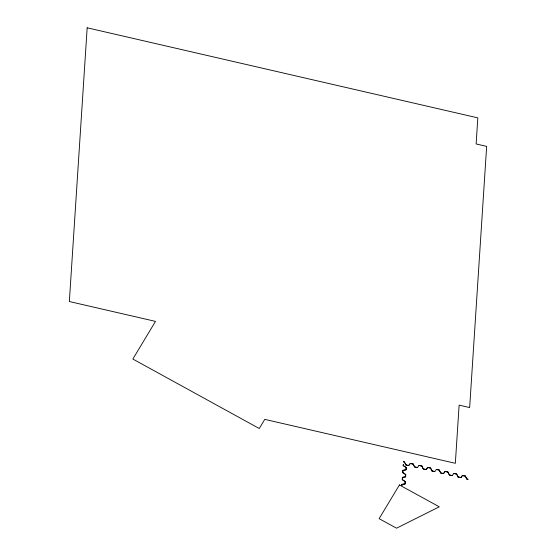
<?xml version="1.0" encoding="UTF-8"?>
<svg xmlns="http://www.w3.org/2000/svg" width="556" height="556" viewBox="0 0 556 556"><rect width="100%" height="100%" fill="white"/><g stroke="black" fill="none" stroke-linecap="round" stroke-linejoin="round"><path stroke-width="0.83" d="M401.918 484.422L401.925 485.457M402.231 479.606L402.294 478.681M402.301 478.528L402.377 477.389M402.69 472.572L402.746 471.655M402.759 471.495L402.836 470.355M403.149 465.546L403.204 464.621M401.988 485.263L402.037 484.505M402.356 479.578L402.412 478.785M402.447 478.236L402.495 477.472M402.815 472.551L402.871 471.752M402.905 471.203L402.954 470.439M403.274 465.518L403.475 464.663M405.053 483.769L404.97 482.851M405.143 482.427L405.192 481.663M405.512 476.742L405.56 475.776M405.602 475.394L405.651 474.629M405.97 469.709L406.026 468.91M406.061 468.36L406.109 467.603M405.178 483.852L405.234 482.935M405.248 482.775L405.324 481.635M405.637 476.819L405.692 475.901M405.706 475.741L405.776 474.609M406.151 468.868L406.095 469.792L403.037 470.362M406.165 468.708L406.234 467.575M429.281 467.846L427.8 467.387M411.968 463.961L413.073 464.1M408.695 465.428L410.307 463.405M408.723 465.553L410.335 463.53M417.424 467.554L419.009 465.414M426.091 469.438L427.703 467.415M426.118 469.563L427.731 467.54M434.813 471.564L436.397 469.424M443.486 473.448L445.099 471.425M443.514 473.573L445.127 471.551M452.209 475.575L453.793 473.434M460.875 477.458L462.488 475.436M460.903 477.583L462.516 475.561M420.503 465.803L419.099 465.386M402.892 470.3L405.887 469.792M402.44 477.326L405.428 476.819M402.579 477.389L405.574 476.881M401.981 484.359L404.976 483.852M402.12 484.422L405.115 483.915M403.308 461.744L404.448 462.008M410.404 463.377L411.801 463.773M412.003 463.753L413.143 464.01M420.704 465.754L421.844 466.018M429.399 467.763L430.539 468.02M436.495 469.396L437.892 469.792M438.093 469.764L439.233 470.028M445.189 471.405L446.586 471.787M446.795 471.773L447.934 472.03M453.891 473.406L455.288 473.788M455.489 473.775L456.629 474.039M462.585 475.415L464.065 476.019M464.184 475.783L465.323 476.04M403.392 461.862L404.372 462.092M410.467 463.495L411.405 463.711M419.161 465.504L420.1 465.719M420.781 465.872L421.768 466.102M427.856 467.506L428.801 467.721M429.482 467.881L430.462 468.11M436.557 469.514L437.496 469.73M438.177 469.883L439.164 470.112M445.252 471.516L446.19 471.731M446.871 471.891L447.858 472.12M453.946 473.524L454.891 473.74M455.572 473.9L456.552 474.122M462.648 475.526L463.586 475.741M464.267 475.901L465.254 476.131M405.963 464.858L406.902 465.08M407.583 465.233L408.57 465.462M414.658 466.866L415.603 467.082M416.284 467.242L417.264 467.464M423.359 468.868L424.297 469.09M424.979 469.243L425.965 469.472M432.054 470.876L432.992 471.092M433.673 471.252L434.66 471.474M440.748 472.878L441.693 473.1M442.374 473.253L443.354 473.483M449.443 474.887L450.388 475.102M451.069 475.262L452.056 475.484M458.144 476.888L459.082 477.111M459.763 477.263L460.75 477.493M466.838 478.897L467.784 479.112M405.887 464.948L407.291 465.268M407.492 465.316L408.632 465.58M414.588 466.95L415.992 467.276M416.187 467.318L417.327 467.582M423.283 468.958L424.687 469.278M424.881 469.327L426.021 469.591M431.977 470.96L433.381 471.286M433.583 471.328L434.722 471.592M440.679 472.968L442.083 473.288M442.277 473.337L443.417 473.601M449.373 474.97L450.777 475.297M450.972 475.338L452.111 475.602M458.068 476.978L459.471 477.298M459.666 477.347L460.813 477.611M466.769 478.98L468.173 479.307M403.343 465.636L406.186 467.485M403.197 465.629L406.04 467.485M402.885 472.663L405.727 474.518M402.739 472.663L405.581 474.511M402.426 479.696L405.268 481.552M402.28 479.696L405.122 481.545M465.414 476.11L466.72 478.806M465.372 476.221L466.679 478.911M456.719 474.108L458.026 476.798M456.678 474.212L457.977 476.909M448.025 472.1L449.324 474.796M447.976 472.211L449.283 474.9M439.323 470.098L440.63 472.788M439.282 470.202L440.588 472.899M430.629 468.089L431.936 470.786M430.587 468.201L431.887 470.89M421.935 466.088L423.234 468.777M421.886 466.192L423.192 468.889M413.233 464.079L414.54 466.776M413.191 464.19L414.498 466.88M404.539 462.078L405.845 464.767M404.497 462.182L405.797 464.879M87.167 27.8L69.347 301.526L155.499 321.389L132.849 359.037L259.263 428.516L264.76 419.37L455.336 463.308L459.124 405.136L469.653 407.562L486.653 146.388L476.131 143.962L477.826 117.872L87.167 27.8M399.423 484.957L379.136 518.658L396.539 528.2L439.289 506.815L399.423 484.957"/></g></svg>
